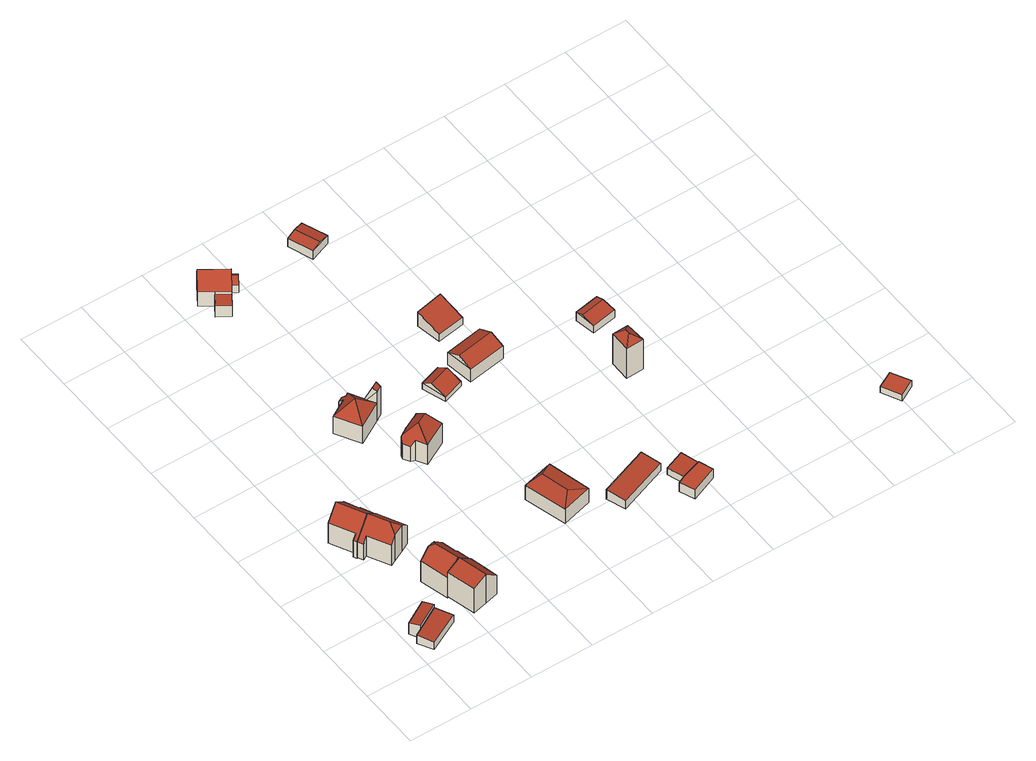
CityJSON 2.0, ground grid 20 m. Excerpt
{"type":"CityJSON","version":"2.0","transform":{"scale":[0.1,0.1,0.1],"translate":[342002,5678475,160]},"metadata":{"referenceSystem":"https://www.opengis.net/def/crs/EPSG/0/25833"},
"CityObjects":{
"building1":{"type":"Building","attributes":{"Dachtyp_tdc":"tdcPolyFlatRoof","Gemeindeschluessel":14729160,"Dachneigung":4.5,"QualitaetDacherkennung":85,"Geometrietyp2DReferenz":"3000","function":"31001_9998","roofType":"2100","measuredHeight":3.36},"geometry":[{"type":"MultiSurface","lod":"2","boundaries":[[[0,1,2,3]],[[1,4,5,2]],[[4,6,7,5]],[[6,8,9,7]],[[8,0,3,9]],[[8,6,4,1,0]],[[3,2,5,7,9]]],"semantics":{"surfaces":[{"type":"WallSurface"},{"type":"RoofSurface"},{"type":"GroundSurface"}],"values":[0,0,0,0,0,1,2]}}]},
"building2":{"type":"Building","attributes":{"Dachtyp_tdc":"tdcPolyFlatRoof","Gemeindeschluessel":14729160,"Dachneigung":8.14,"QualitaetDacherkennung":68,"Geometrietyp2DReferenz":"3000","function":"31001_9998","roofType":"2100","measuredHeight":4.95},"geometry":[{"type":"MultiSurface","lod":"2","boundaries":[[[10,11,12,13]],[[11,14,15,12]],[[14,16,17,15]],[[16,10,13,17]],[[16,14,11,10]],[[13,12,15,17]]],"semantics":{"surfaces":[{"type":"WallSurface"},{"type":"RoofSurface"},{"type":"GroundSurface"}],"values":[0,0,0,0,1,2]}}]},
"building3":{"type":"Building","attributes":{"Dachtyp_tdc":"tdcGableRoof","Gemeindeschluessel":14729160,"Dachneigung":43.47,"QualitaetDacherkennung":78,"Geometrietyp2DReferenz":"3000","function":"31001_9998","roofType":"3100","measuredHeight":12.14},"geometry":[{"type":"MultiSurface","lod":"2","boundaries":[[[18,19,20,21]],[[19,22,23,20]],[[22,24,25,23]],[[24,26,27,25]],[[26,28,29,27]],[[28,30,31,29]],[[30,32,33,31]],[[32,34,35,33]],[[34,36,37,35]],[[36,18,21,37]],[[32,30,28,26,24,22]],[[22,19,18,36,34,32]],[[21,20,23,25,27,29,31,33,35,37]]],"semantics":{"surfaces":[{"type":"WallSurface"},{"type":"RoofSurface"},{"type":"GroundSurface"}],"values":[0,0,0,0,0,0,0,0,0,0,1,1,2]}}]},
"building4":{"type":"Building","attributes":{"Dachtyp_tdc":"tdcGableAndHippedGRoof","Gemeindeschluessel":14729160,"Dachneigung":43.44,"QualitaetDacherkennung":65,"Geometrietyp2DReferenz":"3000","function":"31001_9998","roofType":"9999","measuredHeight":12.01},"geometry":[{"type":"MultiSurface","lod":"2","boundaries":[[[38,39,40,41]],[[39,42,43,40]],[[42,44,45,43]],[[44,46,47,45]],[[46,48,49,47]],[[48,50,51,49]],[[50,52,53,51]],[[52,54,55,53]],[[54,38,41,55]],[[50,48,56]],[[48,46,44,42,56]],[[42,39,38,54,52,50,56]],[[41,40,43,45,47,49,51,53,55]]],"semantics":{"surfaces":[{"type":"WallSurface"},{"type":"RoofSurface"},{"type":"GroundSurface"}],"values":[0,0,0,0,0,0,0,0,0,1,1,1,2]}}]},
"building5":{"type":"Building","attributes":{"Dachtyp_tdc":"tdcGableRoof","Gemeindeschluessel":14729160,"Dachneigung":41.73,"QualitaetDacherkennung":51,"Geometrietyp2DReferenz":"3000","function":"31001_9998","roofType":"3100","measuredHeight":11.29},"geometry":[{"type":"MultiSurface","lod":"2","boundaries":[[[57,58,59,60]],[[58,61,62,59]],[[61,63,64,62]],[[63,65,66,64]],[[65,67,68,66]],[[67,69,70,68]],[[69,71,72,70]],[[71,73,74,72]],[[73,57,60,74]],[[69,67,65,63,61]],[[61,58,57,73,71,69]],[[60,59,62,64,66,68,70,72,74]]],"semantics":{"surfaces":[{"type":"WallSurface"},{"type":"RoofSurface"},{"type":"GroundSurface"}],"values":[0,0,0,0,0,0,0,0,0,1,1,2]}}]},
"building6":{"type":"Building","attributes":{"Dachtyp_tdc":"tdcGableAndHippedGRoof","Gemeindeschluessel":14729160,"Dachneigung":44.12,"QualitaetDacherkennung":66,"Geometrietyp2DReferenz":"3000","function":"31001_9998","roofType":"9999","measuredHeight":12.33},"geometry":[{"type":"MultiSurface","lod":"2","boundaries":[[[75,76,77,78]],[[76,79,80,77]],[[79,81,82,80]],[[81,83,84,82]],[[83,85,86,84]],[[85,87,88,86]],[[87,89,90,88]],[[89,91,92,90]],[[91,93,94,92]],[[93,75,78,94]],[[89,87,95]],[[87,85,83,81,79,95]],[[79,76,75,93,91,89,95]],[[78,77,80,82,84,86,88,90,92,94]]],"semantics":{"surfaces":[{"type":"WallSurface"},{"type":"RoofSurface"},{"type":"GroundSurface"}],"values":[0,0,0,0,0,0,0,0,0,0,1,1,1,2]}}]},
"building7":{"type":"Building","attributes":{"Gemeindeschluessel":14729160,"Geometrietyp2DReferenz":"3000","function":"31001_9998","roofType":"9999"},"children":["building7-1","building7-2"]},
"building7-1":{"type":"BuildingPart","attributes":{"Dachtyp_tdc":"tdcGableRoof","Dachneigung":67.5,"QualitaetDacherkennung":5,"Geometrietyp2DReferenz":"3000","roofType":"3100","measuredHeight":12.3},"parents":["building7"],"geometry":[{"type":"MultiSurface","lod":"2","boundaries":[[[96,97,98,99]],[[97,100,101,98]],[[100,102,103,104,101]],[[100,97,105]],[[97,96,106,107,105]],[[102,100,105,107]],[[99,98,101,104]],[[108,103,102]],[[96,99,104,103,108]],[[102,107,106,108]],[[108,106,96]]],"semantics":{"surfaces":[{"type":"WallSurface"},{"type":"RoofSurface"},{"type":"GroundSurface"},{"type":"ClosureSurface"}],"values":[0,0,0,0,1,1,2,0,3,0,3]}}]},
"building7-2":{"type":"BuildingPart","attributes":{"Dachtyp_tdc":"tdcTentRoof","Dachneigung":45.95,"QualitaetDacherkennung":70,"Geometrietyp2DReferenz":"3000","roofType":"4000","measuredHeight":11.33},"parents":["building7"],"geometry":[{"type":"MultiSurface","lod":"2","boundaries":[[[109,110,111,112]],[[110,113,114,111]],[[113,115,96,99,114]],[[103,116,117,104]],[[116,118,119,117]],[[118,120,121,119]],[[120,122,123,121]],[[122,109,112,123]],[[103,108,106,115,113,124]],[[116,103,124]],[[118,116,124]],[[113,110,109,122,120,118,124]],[[112,111,114,99,104,117,119,121,123]],[[96,115,106]],[[104,99,96,108,103]],[[108,96,106]]],"semantics":{"surfaces":[{"type":"WallSurface"},{"type":"RoofSurface"},{"type":"GroundSurface"},{"type":"ClosureSurface"}],"values":[0,0,0,0,0,0,0,0,1,1,1,1,2,0,3,3]}}]},
"building8":{"type":"Building","attributes":{"Gemeindeschluessel":14729160,"Geometrietyp2DReferenz":"3000","function":"31001_9998","roofType":"9999"},"children":["building8-1","building8-2"]},
"building8-1":{"type":"BuildingPart","attributes":{"Dachtyp_tdc":"tdcHipRoof","Dachneigung":48.98,"QualitaetDacherkennung":65,"Geometrietyp2DReferenz":"3000","roofType":"3200","measuredHeight":12.32},"parents":["building8"],"geometry":[{"type":"MultiSurface","lod":"2","boundaries":[[[125,126,127,128]],[[126,129,130,127]],[[129,131,132,130]],[[131,133,132]],[[134,135,136]],[[134,137,138,135]],[[137,139,140,138]],[[139,141,142,140]],[[141,143,144,142]],[[143,145,146,144]],[[145,147,148,146]],[[147,149,150,148]],[[149,151,152,150]],[[151,153,154,152]],[[153,125,128,154]],[[149,147,145,143,141,139,155]],[[137,134,131,129,156]],[[139,137,156,155]],[[129,126,125,153,151,149,155,156]],[[128,127,130,132,135,138,140,142,144,146,148,150,152,154]],[[134,136,133,131]],[[136,135,132,133]]],"semantics":{"surfaces":[{"type":"WallSurface"},{"type":"RoofSurface"},{"type":"GroundSurface"},{"type":"ClosureSurface"}],"values":[0,0,0,0,0,0,0,0,0,0,0,0,0,0,0,1,1,1,1,2,0,3]}}]},
"building8-2":{"type":"BuildingPart","attributes":{"Dachtyp_tdc":"tdcPolyFlatRoof","Dachneigung":28.73,"QualitaetDacherkennung":43,"Geometrietyp2DReferenz":"3000","roofType":"2100","measuredHeight":5.21},"parents":["building8"],"geometry":[{"type":"MultiSurface","lod":"2","boundaries":[[[157,136,135,158]],[[133,159,160,132]],[[159,157,158,160]],[[159,133,136,157]],[[158,135,132,160]],[[132,135,136,133]]],"semantics":{"surfaces":[{"type":"WallSurface"},{"type":"RoofSurface"},{"type":"GroundSurface"},{"type":"ClosureSurface"}],"values":[0,0,0,1,2,3]}}]},
"building9":{"type":"Building","attributes":{"Gemeindeschluessel":14729160,"Geometrietyp2DReferenz":"3000","function":"31001_9998","roofType":"9999"},"children":["building9-1","building9-2","building9-3"]},
"building9-1":{"type":"BuildingPart","attributes":{"Dachtyp_tdc":"tdcPolyFlatRoof","Dachneigung":2.9,"QualitaetDacherkennung":57,"Geometrietyp2DReferenz":"3000","roofType":"2100","measuredHeight":4.6},"parents":["building9"],"geometry":[{"type":"MultiSurface","lod":"2","boundaries":[[[161,162,163,164]],[[162,165,166,163]],[[165,167,168,166]],[[167,169,170,168]],[[169,167,165,162,161]],[[164,163,166,168,170]],[[164,170,169,161]]],"semantics":{"surfaces":[{"type":"WallSurface"},{"type":"RoofSurface"},{"type":"GroundSurface"},{"type":"ClosureSurface"}],"values":[0,0,0,0,1,2,3]}}]},
"building9-2":{"type":"BuildingPart","attributes":{"Dachtyp_tdc":"tdcGableRoof","Dachneigung":52.23,"QualitaetDacherkennung":65,"Geometrietyp2DReferenz":"3000","roofType":"3100","measuredHeight":10.43},"parents":["building9"],"geometry":[{"type":"MultiSurface","lod":"2","boundaries":[[[171,172,173,174]],[[172,175,176,173]],[[175,177,178,179,176]],[[180,181,182]],[[180,183,184,181]],[[183,185,161,164,184]],[[186,171,174,170,169]],[[183,180,177,175,172]],[[172,171,186,185,183]],[[174,173,176,179,187,181,184,164,170]],[[182,188,178,177,180]],[[182,181,187,188]],[[188,187,179,178]],[[169,161,185,186]],[[169,170,164,161]]],"semantics":{"surfaces":[{"type":"WallSurface"},{"type":"RoofSurface"},{"type":"GroundSurface"},{"type":"ClosureSurface"}],"values":[0,0,0,0,0,0,0,1,1,2,0,3,3,0,3]}}]},
"building9-3":{"type":"BuildingPart","attributes":{"Dachtyp_tdc":"tdcGableRoof","Dachneigung":63.57,"QualitaetDacherkennung":16,"Geometrietyp2DReferenz":"3000","roofType":"3100","measuredHeight":5.26},"parents":["building9"],"geometry":[{"type":"MultiSurface","lod":"2","boundaries":[[[178,189,190,179]],[[189,191,192,190]],[[191,193,194,192]],[[193,182,181,194]],[[191,189,178,188]],[[188,182,193,191]],[[187,179,190,192,194,181]],[[187,181,182,188]],[[178,179,187,188]]],"semantics":{"surfaces":[{"type":"WallSurface"},{"type":"RoofSurface"},{"type":"GroundSurface"},{"type":"ClosureSurface"}],"values":[0,0,0,0,1,1,2,3,3]}}]},
"building10":{"type":"Building","attributes":{"Dachtyp_tdc":"tdcHipRoof","Gemeindeschluessel":14729160,"Dachneigung":13.59,"QualitaetDacherkennung":67,"Geometrietyp2DReferenz":"3000","function":"31001_9998","roofType":"3200","measuredHeight":6.77},"geometry":[{"type":"MultiSurface","lod":"2","boundaries":[[[195,196,197,198]],[[196,199,200,197]],[[199,201,202,200]],[[201,195,198,202]],[[199,196,203]],[[195,201,204]],[[196,195,204,203]],[[201,199,203,204]],[[198,197,200,202]]],"semantics":{"surfaces":[{"type":"WallSurface"},{"type":"RoofSurface"},{"type":"GroundSurface"}],"values":[0,0,0,0,1,1,1,1,2]}}]},
"building11":{"type":"Building","attributes":{"Dachtyp_tdc":"tdcGableRoof","Gemeindeschluessel":14729160,"Dachneigung":30.01,"QualitaetDacherkennung":83,"Geometrietyp2DReferenz":"3000","function":"31001_9998","roofType":"3100","measuredHeight":4.33},"geometry":[{"type":"MultiSurface","lod":"2","boundaries":[[[205,206,207,208]],[[206,209,210,207]],[[209,211,212,210]],[[211,205,208,212]],[[209,206,213]],[[205,211,214]],[[206,205,214,213]],[[211,209,213,214]],[[208,207,210,212]]],"semantics":{"surfaces":[{"type":"WallSurface"},{"type":"RoofSurface"},{"type":"GroundSurface"}],"values":[0,0,0,0,0,0,1,1,2]}}]},
"building12":{"type":"Building","attributes":{"Dachtyp_tdc":"tdcPolyFlatRoof","Gemeindeschluessel":14729160,"Dachneigung":6.04,"QualitaetDacherkennung":75,"Geometrietyp2DReferenz":"3000","function":"31001_9998","roofType":"2100","measuredHeight":3.73},"geometry":[{"type":"MultiSurface","lod":"2","boundaries":[[[215,216,217,218]],[[216,219,220,217]],[[219,221,222,220]],[[221,223,224,222]],[[223,215,218,224]],[[223,221,219,216,215]],[[218,217,220,222,224]]],"semantics":{"surfaces":[{"type":"WallSurface"},{"type":"RoofSurface"},{"type":"GroundSurface"}],"values":[0,0,0,0,0,1,2]}}]},
"building13":{"type":"Building","attributes":{"Dachtyp_tdc":"tdcGableRoof","Gemeindeschluessel":14729160,"Dachneigung":25.81,"QualitaetDacherkennung":86,"Geometrietyp2DReferenz":"3000","function":"31001_9998","roofType":"3100","measuredHeight":7.18},"geometry":[{"type":"MultiSurface","lod":"2","boundaries":[[[225,226,227,228]],[[226,229,230,227]],[[229,231,232,230]],[[231,225,228,232]],[[229,226,233]],[[225,231,234]],[[226,225,234,233]],[[231,229,233,234]],[[228,227,230,232]]],"semantics":{"surfaces":[{"type":"WallSurface"},{"type":"RoofSurface"},{"type":"GroundSurface"}],"values":[0,0,0,0,0,0,1,1,2]}}]},
"building14":{"type":"Building","attributes":{"Dachtyp_tdc":"tdcPolyFlatRoof","Gemeindeschluessel":14729160,"Dachneigung":0,"QualitaetDacherkennung":57,"Geometrietyp2DReferenz":"3000","function":"31001_9998","roofType":"1000","measuredHeight":3.51},"geometry":[{"type":"MultiSurface","lod":"2","boundaries":[[[235,236,237,238]],[[236,239,240,237]],[[239,241,242,240]],[[241,243,244,242]],[[243,235,238,244]],[[243,241,239,236,235]],[[238,237,240,242,244]]],"semantics":{"surfaces":[{"type":"WallSurface"},{"type":"RoofSurface"},{"type":"GroundSurface"}],"values":[0,0,0,0,0,1,2]}}]},
"building15":{"type":"Building","attributes":{"Dachtyp_tdc":"tdcGableRoof","Gemeindeschluessel":14729160,"Dachneigung":12.73,"QualitaetDacherkennung":47,"Geometrietyp2DReferenz":"3000","function":"31001_9998","roofType":"3100","measuredHeight":4.02},"geometry":[{"type":"MultiSurface","lod":"2","boundaries":[[[245,246,247,248]],[[246,249,250,247]],[[249,251,252,250]],[[251,245,248,252]],[[249,246,253]],[[245,251,254]],[[246,245,254,253]],[[251,249,253,254]],[[248,247,250,252]]],"semantics":{"surfaces":[{"type":"WallSurface"},{"type":"RoofSurface"},{"type":"GroundSurface"}],"values":[0,0,0,0,0,0,1,1,2]}}]},
"building16":{"type":"Building","attributes":{"Dachtyp_tdc":"tdcPolyFlatRoof","Gemeindeschluessel":14729160,"Dachneigung":5.48,"QualitaetDacherkennung":76,"Geometrietyp2DReferenz":"3000","function":"31001_9998","roofType":"2100","measuredHeight":3.14},"geometry":[{"type":"MultiSurface","lod":"2","boundaries":[[[255,256,242,244]],[[256,257,258,242]],[[257,259,260,258]],[[259,255,244,260]],[[259,257,256,255]],[[244,242,258,260]]],"semantics":{"surfaces":[{"type":"WallSurface"},{"type":"RoofSurface"},{"type":"GroundSurface"}],"values":[0,0,0,0,1,2]}}]},
"building17":{"type":"Building","attributes":{"Dachtyp_tdc":"tdcPolyFlatRoof","Gemeindeschluessel":14729160,"Dachneigung":19.95,"QualitaetDacherkennung":81,"Geometrietyp2DReferenz":"3000","function":"31001_9998","roofType":"2100","measuredHeight":5.67},"geometry":[{"type":"MultiSurface","lod":"2","boundaries":[[[261,262,263,264]],[[262,265,266,263]],[[265,267,268,266]],[[267,261,264,268]],[[267,265,262,261]],[[264,263,266,268]]],"semantics":{"surfaces":[{"type":"WallSurface"},{"type":"RoofSurface"},{"type":"GroundSurface"}],"values":[0,0,0,0,1,2]}}]},
"building18":{"type":"Building","attributes":{"Dachtyp_tdc":"tdcFreeFormRoof","Gemeindeschluessel":14729160,"Dachneigung":38.45,"QualitaetDacherkennung":5,"Geometrietyp2DReferenz":"3000","function":"31001_9998","roofType":"5000","measuredHeight":13.88},"geometry":[{"type":"MultiSurface","lod":"2","boundaries":[[[269,270,271,272]],[[270,273,274,271]],[[273,275,276,274]],[[275,269,272,276]],[[277,275,273]],[[278,277,273,270]],[[278,270,269]],[[277,278,269,275]],[[272,271,274,276]]],"semantics":{"surfaces":[{"type":"WallSurface"},{"type":"RoofSurface"},{"type":"GroundSurface"}],"values":[0,0,0,0,1,1,1,1,2]}}]},
"building19":{"type":"Building","attributes":{"Dachtyp_tdc":"tdcGableRoof","Gemeindeschluessel":14729160,"Dachneigung":14.78,"QualitaetDacherkennung":44,"Geometrietyp2DReferenz":"3000","function":"31001_9998","roofType":"3100","measuredHeight":4.07},"geometry":[{"type":"MultiSurface","lod":"2","boundaries":[[[279,280,281,282]],[[280,283,284,281]],[[283,285,286,284]],[[285,279,282,286]],[[283,280,287]],[[279,285,288]],[[280,279,288,287]],[[285,283,287,288]],[[282,281,284,286]]],"semantics":{"surfaces":[{"type":"WallSurface"},{"type":"RoofSurface"},{"type":"GroundSurface"}],"values":[0,0,0,0,0,0,1,1,2]}}]},
"building20":{"type":"Building","attributes":{"Dachtyp_tdc":"tdcPolyFlatRoof","Gemeindeschluessel":14729160,"Dachneigung":0,"QualitaetDacherkennung":60,"Geometrietyp2DReferenz":"3000","function":"31001_9998","roofType":"1000","measuredHeight":2.41},"geometry":[{"type":"MultiSurface","lod":"2","boundaries":[[[289,290,291,292]],[[290,293,294,291]],[[293,295,296,294]],[[295,289,292,296]],[[295,293,290,289]],[[292,291,294,296]]],"semantics":{"surfaces":[{"type":"WallSurface"},{"type":"RoofSurface"},{"type":"GroundSurface"}],"values":[0,0,0,0,1,2]}}]}
},
"vertices":[
[2,52,71],[24,64,71],[24,64,38],[2,52,38],[99,106,71],[99,106,38],[128,57,67],[128,57,38],[27,6,67],[27,6,38],
[24,64,84],[7,95,79],[7,95,34],[24,64,34],[81,137,79],[81,137,34],[99,106,84],[99,106,34],
[74,435,89],[37,510,89],[37,510,10],[74,435,10],[75,529,131],[75,529,10],[117,550,87],[117,550,10],[138,508,87],[138,508,10],[142,510,83],[142,510,10],[164,467,82],[164,467,10],[118,444,131],[118,444,10],[67,418,75],[67,418,10],[62,429,75],[62,429,10],
[76,401,76],[67,418,76],[67,418,13],[76,401,13],[119,444,133],[119,444,13],[164,467,85],[164,467,13],[207,382,85],[207,382,13],[180,368,114],[180,368,13],[145,351,114],[145,351,13],[126,341,93],[126,341,13],[91,409,93],[91,409,13],[151,382,133],
[273,120,109],[284,76,109],[284,76,35],[273,120,35],[241,66,148],[241,66,35],[194,54,131],[194,54,35],[171,145,131],[171,145,35],[171,146,131],[171,146,35],[218,158,148],[218,158,35],[264,169,105],[264,169,35],[276,121,105],[276,121,35],
[252,215,102],[264,169,102],[264,169,29],[252,215,29],[214,157,152],[214,157,29],[171,146,110],[171,146,29],[171,145,109],[171,145,29],[147,237,109],[147,237,29],[178,245,140],[178,245,29],[203,251,139],[203,251,29],[234,259,109],[234,259,29],[246,213,109],[246,213,29],[194,233,152],
[386,842,48],[405,853,49],[405,853,2],[386,842,2],[428,814,114],[428,814,2],[408,803,114],[408,803,70],[408,803,2],[421,826,125],[390,834,70],[401,814,125],[393,829,70],
[350,886,56],[357,874,70],[357,874,2],[350,886,2],[365,879,70],[365,879,2],[386,842,70],[327,756,70],[327,756,2],[283,832,70],[283,832,2],[341,865,70],[341,865,2],[334,877,56],[334,877,2],[346,817,115],
[448,695,80],[450,692,84],[450,692,6],[448,695,6],[464,700,84],[464,700,6],[469,690,84],[469,690,6],[469,690,58],[486,658,84],[486,658,6],[486,658,58],[500,631,84],[500,631,6],[423,590,84],[423,590,6],[405,621,84],[405,621,6],[392,624,65],[392,624,6],[380,645,66],[380,645,6],[384,657,81],[384,657,6],[385,658,84],[385,658,6],[415,678,80],[415,678,6],[419,680,80],[419,680,6],[427,636,129],[460,654,129],
[502,667,48],[502,667,6],[485,698,48],[485,698,6],
[283,1300,143],[281,1297,143],[281,1297,97],[283,1300,97],[260,1266,141],[260,1266,97],[222,1292,141],[222,1292,97],[245,1325,143],[245,1325,97],
[207,1351,153],[228,1382,202],[228,1382,97],[207,1351,97],[251,1416,149],[251,1416,97],[327,1365,149],[327,1365,137],[327,1365,97],[310,1340,188],[310,1340,97],[310,1340,125],[304,1331,202],[304,1331,97],[283,1300,153],[245,1325,153],[317,1350,97],[317,1350,150],
[343,1353,137],[343,1353,97],[333,1339,150],[333,1339,97],[326,1328,125],[326,1328,97],
[593,193,70],[558,327,70],[558,327,15],[593,193,15],[656,352,70],[656,352,15],[690,219,70],[690,219,15],[612,326,82],[634,238,82],
[661,769,25],[594,747,25],[594,747,8],[661,769,8],[570,820,33],[570,820,8],[637,842,33],[637,842,8],[580,790,51],[647,812,51],
[730,193,63],[736,195,63],[736,195,26],[730,193,26],[886,250,63],[886,250,26],[908,191,56],[908,191,26],[751,134,56],[751,134,26],
[807,779,66],[687,760,66],[687,760,15],[807,779,15],[673,848,64],[673,848,15],[793,868,64],[793,868,15],[680,804,86],[800,823,86],
[1008,88,62],[924,53,62],[924,53,27],[1008,88,27],[905,101,62],[905,101,27],[933,114,62],[933,114,27],[992,133,62],[992,133,27],
[568,1321,114],[539,1399,114],[539,1399,81],[568,1321,81],[603,1423,113],[603,1423,81],[633,1345,113],[633,1345,81],[569,1410,121],[599,1332,121],
[992,133,59],[933,114,53],[915,170,53],[915,170,27],[974,189,59],[974,189,27],
[706,932,39],[692,1012,68],[692,1012,12],[706,932,12],[779,1029,69],[779,1029,12],[793,946,39],[793,946,12],
[1074,505,165],[1018,503,165],[1018,503,47],[1074,505,47],[1019,569,165],[1019,569,47],[1071,571,165],[1071,571,47],[1045,544,186],[1045,531,186],
[1129,713,63],[1050,699,63],[1050,699,34],[1129,713,34],[1039,764,68],[1039,764,34],[1116,777,68],[1116,777,34],[1043,741,74],[1120,754,74],
[1637,51,48],[1586,23,48],[1586,23,24],[1637,51,24],[1555,82,48],[1555,82,24],[1606,109,48],[1606,109,24]
]}
